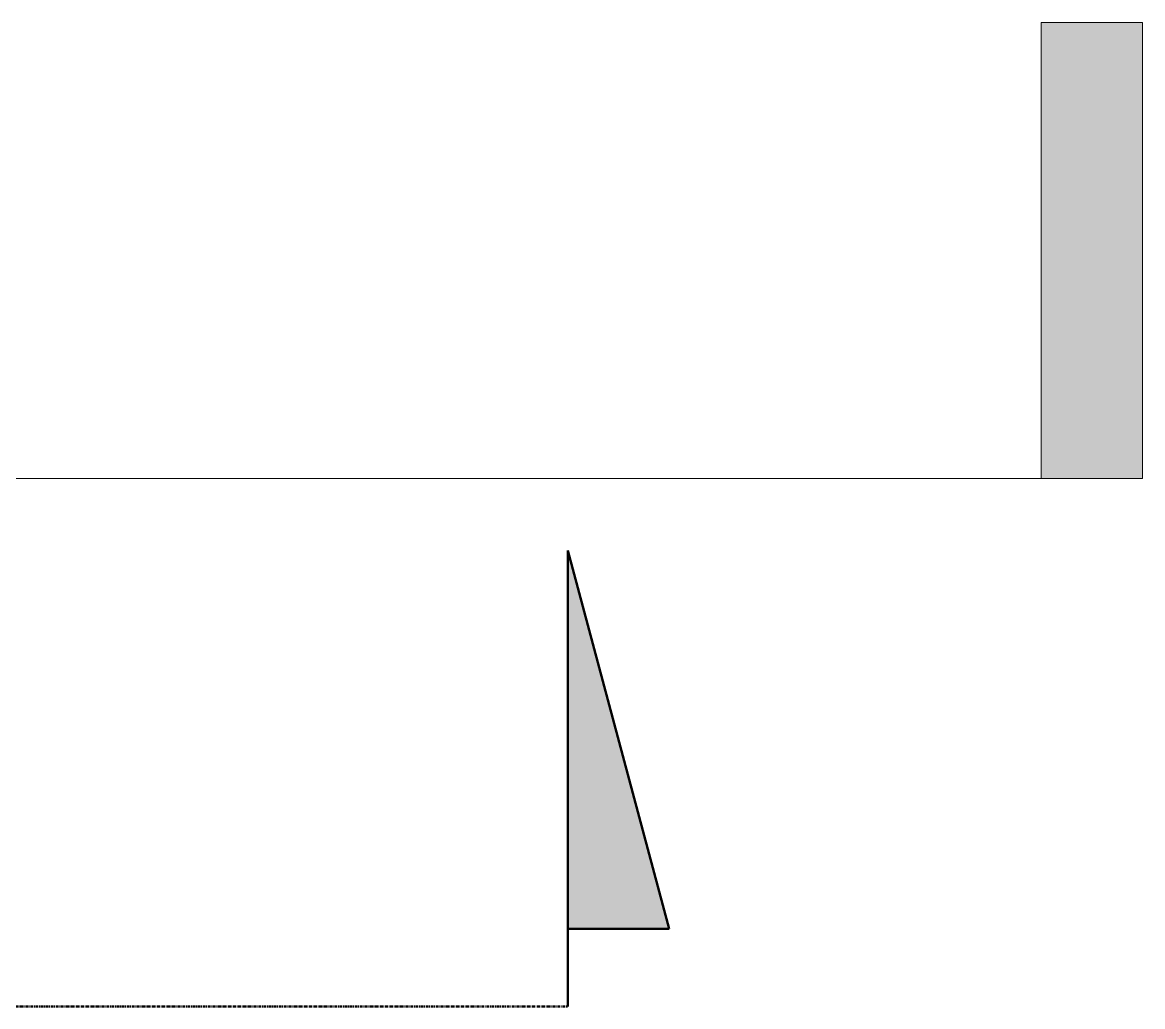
# Model space of a CAD drawing. Header units: millimetres. Extents: x -853228 to -774636, y -17776 to 22455.
# Drawn here: x -778711 to -776500, y 5140 to 7082 of the extents above; entities that cross this region are included whole.
import ezdxf

# ---------------------------------------------------------------- set-up
doc = ezdxf.new("R2010")
doc.units = ezdxf.units.MM
doc.linetypes.add('DPA_Grid _ Level 100', pattern=[10, 5.5, -1.6, 1.3, -1.6])
doc.layers.add('A-ANNO-NOTE', color=3, linetype='Continuous', lineweight=25)
doc.layers.add('G-ANNO-SECL', color=3, linetype='Continuous', lineweight=9)

# ---------------------------------------------------------------- blocks, each defined once
blk = doc.blocks.new('Section - AEC_Section Tail - Filled-3249564-4281-01 ENLARGED LOWER PLATFORM LEVEL - REFLECTED CEILING PLAN - SHEET 2')
at = {"layer": 'G-ANNO-SECL'}
blk.add_hatch(color=256, dxfattribs=at).paths.add_polyline_path([(0, 1.536), (-2, 1.536), (0, 9)])
at = {"layer": 'G-ANNO-SECL', "lineweight": 50}
for p, q in [((0, 9), (-2, 1.536)), ((0, 9), (0, 0)), ((0, 1.536), (0, 9)), ((-2, 1.536), (0, 1.536))]:
    blk.add_line(p, q, dxfattribs=at)
blk = doc.blocks.new('DPA_AN_Section Line - UP-Left-16605513-4281-01 ENLARGED LOWER PLATFORM LEVEL - REFLECTED CEILING PLAN - SHEET 2')
at = {"layer": 'A-ANNO-NOTE', "lineweight": 9}
blk.add_hatch(color=256, dxfattribs=at).paths.add_polyline_path([(200, 9), (200, 0), (198, 0), (198, 9)])
at = {"layer": 'A-ANNO-NOTE', "lineweight": 18}
for p, q in [((200, 9), (198, 9)), ((198, 9), (198, 0)), ((200, 0), (200, 9)), ((198, 0), (200, 0))]:
    blk.add_line(p, q, dxfattribs=at)
at = {"layer": 'A-ANNO-NOTE', "lineweight": 9}
blk.add_line((7.5, 0), (200, 0), dxfattribs=at)

msp = doc.modelspace()

# ---------------------------------------------------------------- linework, layer by layer
at = {"layer": 'G-ANNO-SECL', "linetype": 'DPA_Grid _ Level 100', "lineweight": 50}
msp.add_line((-851364.9, 5139.9), (-777634.5, 5139.9), dxfattribs=at)

# ---------------------------------------------------------------- block references
at = {"layer": 'A-ANNO-NOTE', "xscale": 100, "yscale": 100, "zscale": 100}
msp.add_blockref('DPA_AN_Section Line - UP-Left-16605513-4281-01 ENLARGED LOWER PLATFORM LEVEL - REFLECTED CEILING PLAN - SHEET 2', (-796500, 6181.7), dxfattribs=at)
at = {"layer": 'G-ANNO-SECL', "lineweight": 25, "extrusion": (0, 0, -1), "xscale": 99.99999999999993, "yscale": 99.99999999999993, "zscale": 99.99999999999993}
msp.add_blockref('Section - AEC_Section Tail - Filled-3249564-4281-01 ENLARGED LOWER PLATFORM LEVEL - REFLECTED CEILING PLAN - SHEET 2', (777634.5, 5139.9), dxfattribs=at)

doc.saveas('drawing.dxf')
